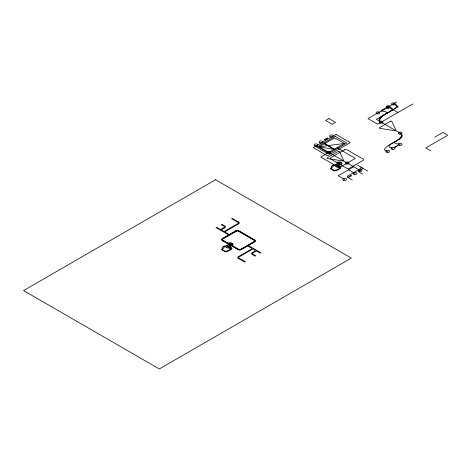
<?xml version="1.0" encoding="UTF-8"?>
<svg xmlns="http://www.w3.org/2000/svg" width="471" height="471" viewBox="0 0 471 471"><rect width="100%" height="100%" fill="white"/><g stroke="black" fill="none" stroke-linecap="round" stroke-linejoin="round"><path stroke-width="0.71" d="M223.083 248.812L223.395 247.087A1.389 0.801 0 0 1 224.967 246.38L224.343 247.11L229.63 244.396L230.354 244.414M331.996 167.9L332.308 166.175A1.389 0.801 0 0 1 333.88 165.468L333.256 166.198L338.543 163.484L339.267 163.502M331.896 168.017L331.125 168.589L334.351 170.473L335.611 170.013A3.362 1.937 0 0 0 337.725 169.454L340.127 168.065L340.127 167.67M222.983 248.929L222.206 249.5L225.438 251.379L226.692 250.925A3.362 1.937 0 0 0 228.812 250.366L231.243 248.606M360.197 170.514L319.132 146.805L334.651 137.85L344.348 143.449L320.757 157.067L339.197 167.711L355.34 158.386L336.906 147.741M396.682 102.036L368.004 118.592L377.701 124.191L412.843 103.903M353.733 166.781L338.219 175.736L344.684 179.469M434.98 137.026L442.905 132.457L447.238 134.953A0.73 0.424 0 0 1 447.238 135.554L425.772 147.947L430.624 150.744M319.132 146.805L344.348 143.449M381.163 110.991L385.59 111.674L386.891 112.587C385.013 115.483 380.391 115.778 379.002 119.204L379.75 121.159L381.163 122.189L379.862 121.094L379.502 119.911C382.864 112.958 392.567 112.281 396.882 106.146L396.7 105.263L395.599 104.503L393.45 103.903L398.295 106.699L376.317 119.393L400.12 133.134L401.533 134.164L402.281 136.119C400.892 139.546 396.27 139.834 394.392 142.737L395.693 143.649L400.12 144.332M315.417 146.151L334.004 149.419L324.307 143.82M393.008 148.436L389.44 147.258L388.975 146.534L389.211 145.727C392.767 141.53 400.185 140.858 401.987 135.289L401.475 134.2L400.12 133.134L401.422 134.229L401.781 135.412C398.419 142.36 388.716 143.043 384.401 149.172L384.583 150.061L385.684 150.814L387.833 151.421M229.56 246.392C220.728 249.424 230.655 245.868 230.454 244.473M231.114 248.523L229.089 248.829L230.525 247.463M338.472 165.48L335.381 166.41L339.367 163.961L339.367 163.561M339.338 166.493C335.688 167.246 336.447 167.988 338.572 165.539M340.027 167.611L337.995 167.9L339.438 166.551M230.425 247.405L227.793 248.093L229.718 246.498M397.971 112.487L388.275 106.888L391.843 108.065L392.308 108.789L392.072 109.59C388.516 113.805 381.092 114.459 379.296 120.034L379.809 121.124L381.163 122.189M323.854 142.96L335.487 149.678M357.465 165.127L367.81 171.097M317.648 146.546L329.282 153.263M362.635 174.082L359.402 172.215A1.831 1.054 0 0 1 359.402 170.726L361.987 169.23A1.831 1.054 0 0 0 361.987 167.741M348.564 169.766L355.028 173.499M352.29 180.057L347.769 177.443A1.831 1.054 0 0 1 347.769 175.948L360.698 168.483A1.831 1.054 0 0 0 360.698 166.993M232.191 218.303L238.821 222.129M231.544 218.679L237.955 222.377A1.372 0.789 0 0 1 237.955 223.501L225.026 230.961A2.284 1.319 0 0 0 224.379 231.708L222.224 230.466A1.372 0.789 0 0 1 222.224 229.348L224.814 227.852A2.284 1.319 0 0 0 224.814 225.986L221.847 224.278M221.205 224.649L224.167 226.363A1.372 0.789 0 0 1 224.167 227.481L221.582 228.971A2.284 1.319 0 0 0 220.934 229.718L216.678 227.263M229.607 234.729L225.674 232.456A1.372 0.789 0 0 1 225.674 231.338L238.603 223.872A2.284 1.319 0 0 0 238.603 222.006M248.046 245.373L260.975 252.839M216.03 227.634L228.959 235.1M247.399 245.744L251.331 248.017A1.372 0.789 0 0 1 251.331 249.135L238.403 256.601A2.284 1.319 0 0 0 238.403 258.467M260.328 253.21L256.071 250.755A2.284 1.319 0 0 1 255.423 251.496L252.839 252.992A1.372 0.789 0 0 0 252.839 254.11L255.8 255.824M255.158 256.195L252.191 254.487A2.284 1.319 0 0 1 252.191 252.621L254.782 251.125A1.372 0.789 0 0 0 254.782 250.007L252.627 248.765A2.284 1.319 0 0 1 251.979 249.506L239.05 256.972A1.372 0.789 0 0 0 239.05 258.09L245.462 261.794M238.185 258.344L244.814 262.17M230.413 246.975A1.225 0.707 0 0 1 231.102 248.07A1.219 0.707 0 0 1 231.597 248.241L231.655 248.276A1.225 0.707 0 0 1 231.655 249.277L229.295 250.643A4.039 2.331 0 0 1 226.875 251.308L226.268 251.661A0.93 0.536 0 0 1 224.955 251.661L221.782 249.824A0.93 0.536 0 0 1 221.782 249.065L222.418 248.7L222.718 247.045A2.072 1.195 0 0 1 225.061 245.986L225.797 246.045L229.106 244.137A1.225 0.707 0 0 1 230.743 244.09A2.084 1.201 0 0 1 230.902 244.172A1.225 0.707 0 0 1 230.896 245.173L229.565 245.939A1.225 0.707 0 0 1 230.042 246.109L230.101 246.145A1.225 0.707 0 0 1 230.348 246.939M339.326 166.063A1.225 0.707 0 0 1 340.015 167.158A1.219 0.707 0 0 1 340.509 167.329L340.568 167.364A1.225 0.707 0 0 1 340.568 168.365L338.207 169.731A4.039 2.331 0 0 1 335.788 170.396L335.187 170.749A0.93 0.536 0 0 1 333.868 170.749L330.695 168.912A0.93 0.536 0 0 1 330.695 168.153L331.331 167.788L331.631 166.133A2.072 1.195 0 0 1 333.974 165.074L334.71 165.133L338.019 163.225A1.225 0.707 0 0 1 339.656 163.178A2.084 1.201 0 0 1 339.815 163.26A1.225 0.707 0 0 1 339.815 164.261L338.484 165.033A1.225 0.707 0 0 1 338.955 165.197L339.014 165.233A1.225 0.707 0 0 1 339.261 166.028M324.46 139.646C325.567 140.847 325.914 138.551 324.466 139.622M325.673 138.945C326.845 140.14 327.074 137.82 325.679 138.921M326.886 138.244C328.022 139.451 328.281 137.149 326.892 138.221M348.075 177.161C349.382 178.309 349.317 176.048 348.087 177.114M349.282 176.46C350.642 177.626 350.424 175.294 349.282 176.46M350.495 175.76C351.796 176.913 351.76 174.635 350.506 175.712M381.322 110.55C382.629 111.727 382.481 109.425 381.327 110.526M382.534 109.849C383.8 111.032 383.741 108.73 382.534 109.849M383.747 109.148C385.054 110.326 384.907 108.03 383.747 109.125M394.78 147.058C396.14 148.206 395.887 145.969 394.792 147.011M395.993 146.357C397.265 147.547 397.253 145.198 395.993 146.357M397.206 145.657C398.478 146.822 398.466 144.568 397.218 145.616M228.029 243.442L228.612 243.601A2.22 1.283 0 0 1 231.75 243.601A2.22 1.283 0 0 1 231.75 245.409L232.232 245.691A2.903 1.678 0 0 0 232.232 243.319A2.903 1.678 0 0 0 228.129 243.319L228.029 243.442M336.942 162.53L337.524 162.689A2.22 1.283 0 0 1 340.663 162.689A2.22 1.283 0 0 1 340.663 164.503L341.145 164.779A2.903 1.678 0 0 0 341.145 162.413A2.903 1.678 0 0 0 337.042 162.407L336.948 162.513M215.553 179.734L23.55 290.583L159.31 368.964L351.313 258.114L215.553 179.734M328.958 118.545L325.62 120.47L332.208 124.273L335.546 122.348L328.958 118.545M336.023 134.4L313.168 147.6L327.451 155.848L350.312 142.648L336.023 134.4M335.228 136.39L316.612 147.14L328.252 153.858L346.868 143.107L335.228 136.39M338.278 151.427L327.139 157.856A0.73 0.424 0 0 0 327.469 158.562L342.682 160.917A0.73 0.424 0 0 0 343.577 160.399L339.503 151.615A0.73 0.424 0 0 0 338.278 151.427M390.612 121.212L379.473 127.641A0.73 0.424 0 0 0 379.803 128.347L395.016 130.702A0.73 0.424 0 0 0 395.911 130.184L391.837 121.4A0.73 0.424 0 0 0 390.612 121.212M344.513 149.819L330.954 157.65A1.831 1.054 0 0 0 330.954 159.145L346.803 168.294A1.831 1.054 0 0 0 349.388 168.294L362.953 160.464A1.831 1.054 0 0 0 362.953 158.974L347.098 149.819A1.831 1.054 0 0 0 344.513 149.819M235.741 230.814L222.182 238.644A2.284 1.319 0 0 0 222.182 240.51L238.032 249.659A2.284 1.319 0 0 0 241.264 249.659L254.829 241.829A2.284 1.319 0 0 0 254.829 239.963L238.974 230.814A2.284 1.319 0 0 0 235.741 230.814M236.065 230.996L222.5 238.826A1.831 1.054 0 0 0 222.5 240.322L238.355 249.471A1.831 1.054 0 0 0 240.94 249.471L254.505 241.641A1.831 1.054 0 0 0 254.505 240.151L238.65 230.996A1.831 1.054 0 0 0 236.065 230.996M236.389 231.184L222.824 239.015A1.372 0.789 0 0 0 222.824 240.133L238.679 249.289A1.372 0.789 0 0 0 240.616 249.289L254.181 241.458A1.372 0.789 0 0 0 254.181 240.34L238.326 231.184A1.372 0.789 0 0 0 236.389 231.184M380.25 123.102A1.831 1.054 0 0 0 382.994 122.189A1.831 1.054 0 0 0 380.25 121.277A1.831 1.054 0 0 0 380.25 123.102M387.362 107.8A1.831 1.054 0 0 0 390.106 106.888A1.831 1.054 0 0 0 387.362 105.975A1.831 1.054 0 0 0 387.362 107.8M392.531 104.815A1.831 1.054 0 0 0 395.275 103.903A1.831 1.054 0 0 0 392.531 102.984A1.831 1.054 0 0 0 392.531 104.815M399.202 134.047A1.831 1.054 0 0 0 401.946 133.134A1.831 1.054 0 0 0 399.202 132.221A1.831 1.054 0 0 0 399.202 134.047M399.202 145.245A1.831 1.054 0 0 0 401.946 144.332A1.831 1.054 0 0 0 399.202 143.414A1.831 1.054 0 0 0 399.202 145.245M392.096 149.348A1.831 1.054 0 0 0 394.839 148.436A1.831 1.054 0 0 0 392.096 147.523A1.831 1.054 0 0 0 392.096 149.348M386.921 152.333A1.831 1.054 0 0 0 389.664 151.421A1.831 1.054 0 0 0 386.921 150.508A1.831 1.054 0 0 0 386.921 152.333M376.906 113.735A1.831 1.054 0 0 0 379.756 112.934A1.831 1.054 0 0 0 377.136 111.91A1.831 1.054 0 0 0 376.906 113.735M386.797 108.124A1.831 1.054 0 0 0 389.541 107.211A1.831 1.054 0 0 0 386.797 106.299A1.831 1.054 0 0 0 386.797 108.124M327.916 153.316A1.831 1.054 0 0 0 330.66 152.404A1.831 1.054 0 0 0 327.916 151.491A1.831 1.054 0 0 0 327.916 153.316M314.987 145.851A1.831 1.054 0 0 0 317.731 144.938A1.831 1.054 0 0 0 314.987 144.026A1.831 1.054 0 0 0 314.987 145.851M330.501 136.896A1.831 1.054 0 0 0 333.244 135.984A1.831 1.054 0 0 0 330.501 135.065A1.831 1.054 0 0 0 330.501 136.896M320.05 142.825A1.831 1.054 0 0 0 322.894 142.03A1.831 1.054 0 0 0 320.274 141.006A1.831 1.054 0 0 0 320.05 142.825M346.356 163.961A1.831 1.054 0 0 0 349.099 163.048A1.831 1.054 0 0 0 346.356 162.136A1.831 1.054 0 0 0 346.356 163.961M354.11 174.411A1.831 1.054 0 0 0 356.853 173.499A1.831 1.054 0 0 0 354.11 172.586A1.831 1.054 0 0 0 354.11 174.411M343.765 180.387A1.831 1.054 0 0 0 346.509 179.469A1.831 1.054 0 0 0 343.765 178.556A1.831 1.054 0 0 0 343.765 180.387M359.285 171.426A1.831 1.054 0 0 0 362.028 170.514A1.831 1.054 0 0 0 359.285 169.601A1.831 1.054 0 0 0 359.285 171.426"/></g></svg>
